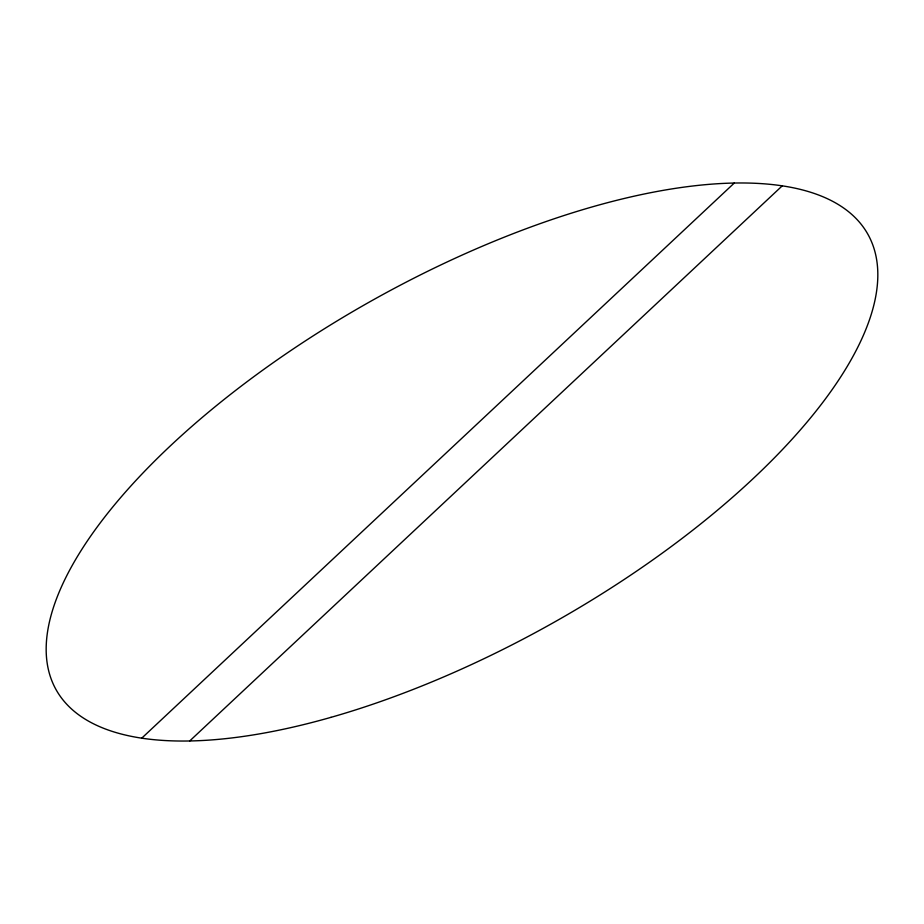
<?xml version="1.0" encoding="UTF-8"?>
<svg xmlns="http://www.w3.org/2000/svg" width="924" height="924" viewBox="0 0 924 924"><rect width="100%" height="100%" fill="white"/><g stroke="black" fill="none" stroke-linecap="round" stroke-linejoin="round"><path stroke-width="1.39" d="M141.753 738.161L734.291 183.033M189.709 740.967L782.247 185.84M331 717.336A465.407 184.835 -29.3 0 0 869.276 236.879A465.407 184.835 -29.3 0 0 185.724 431.797A465.407 184.835 -29.3 0 0 331 717.336"/></g></svg>
